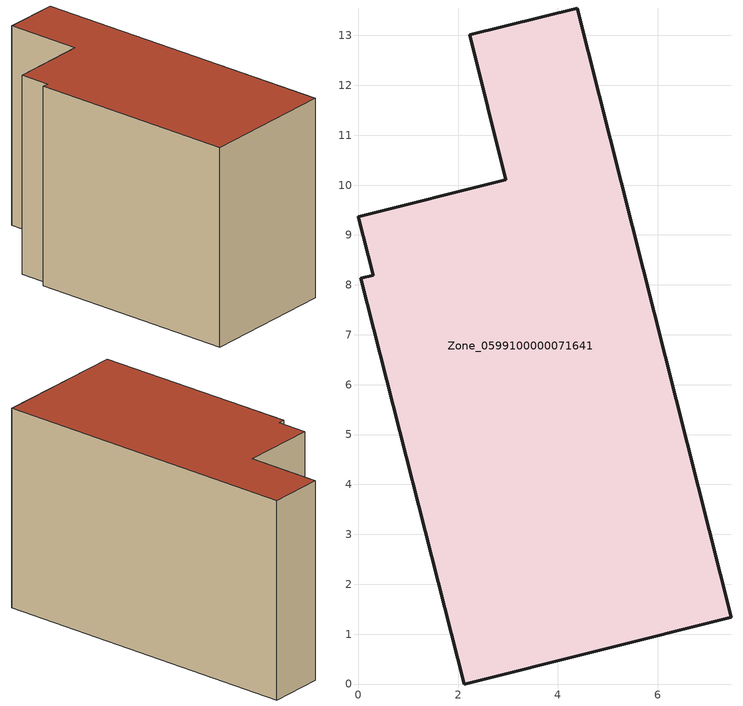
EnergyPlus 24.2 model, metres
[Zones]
Zone_0599100000071641
 floor ground (C_G): 7.47,1.34 2.12,0 0.05,8.13 0.3,8.19 0,9.37 2.95,10.11 2.23,13.01 4.39,13.55 z0
 wall outside (C_F): 2.23,13.01 2.95,10.11 0,9.37 0.3,8.19 0.05,8.13 2.12,0 7.47,1.34 4.39,13.55 2.23,13.01 z0:8.1
 roof outside (C_R): 0.05,8.13 2.12,0 7.47,1.34 4.39,13.55 2.23,13.01 2.95,10.11 0,9.37 0.3,8.19 z8.1
[BUILDING]
Pand.0599100000071641: North Axis=0; Terrain=City; Loads Convergence Tolerance Value=0.04; Temperature Convergence Tolerance Value=0.4; Solar Distribution=FullExterior; Maximum Number of Warmup Days=25; Minimum Number of Warmup Days=1
[Site:Location]
Rotterdam.The.Hague.AP_ZH_NLD Design_Conditions: Latitude=51.96; Longitude=4.45; Time Zone=1; Elevation=-4.5
[SITE:GROUNDTEMPERATURE:BUILDINGSURFACE]
18, 18, 18, 18, 18, 18, 18, 18, 18, 18, 18, 18
[MATERIAL] Thermal Absorptance=0.9; Solar Absorptance=0.7; Visible Absorptance=0.7
Name | Roughness | Thickness | Conductivity | Density | Specific Heat
G.TI.1975-1991 | MediumSmooth | 0.15 | 0.288461 | 540 | 1210
F.TI.1975-1991 | Rough | 0.3 | 0.230769 | 1920 | 840
R.TI.1975-1991 | MediumRough | 0.2 | 0.153846 | 1500 | 1000
[CONSTRUCTION]
C_G: G.TI.1975-1991
C_F: F.TI.1975-1991
C_R: R.TI.1975-1991
[ZONE]
Zone_0599100000071641: Type=1; Multiplier=1; Ceiling Height=Autocalculate; Volume=Autocalculate; Floor Area=autocalculate; Part of Total Floor Area=Yes
[ZONEINFILTRATION:DESIGNFLOWRATE]
Infil_Zone_0599100000071641: Zone or ZoneList or Space or SpaceList=Zone_0599100000071641; Schedule=AlwaysOn; Design Flow Rate Calculation Method=Flow/Area; Flow Rate per Floor Area=0.003; Constant Term Coefficient=1; Temperature Term Coefficient=0; Velocity Term Coefficient=0; Velocity Squared Term Coefficient=0
[HVACTEMPLATE:ZONE:IDEALLOADSAIRSYSTEM]
Zone_0599100000071641: Maximum Heating Supply Air Temperature=50; Minimum Cooling Supply Air Temperature=13; Maximum Heating Supply Air Humidity Ratio=0.0156; Minimum Cooling Supply Air Humidity Ratio=0.0077; Heating Limit=NoLimit; Cooling Limit=NoLimit; Dehumidification Control Type=ConstantSensibleHeatRatio; Cooling Sensible Heat Ratio=0.7; Dehumidification Setpoint=60; Humidification Control Type=None; Humidification Setpoint=30; Outdoor Air Method=None; Outdoor Air Flow Rate per Person=0.00944; Outdoor Air Flow Rate per Zone Floor Area=0; Outdoor Air Flow Rate per Zone=0; Demand Controlled Ventilation Type=None; Outdoor Air Economizer Type=NoEconomizer; Heat Recovery Type=None; Sensible Heat Recovery Effectiveness=0.7; Latent Heat Recovery Effectiveness=0.65
[ZONECONTROL:THERMOSTAT]
ThermostatControl_Zone_0599100000071641: Zone or ZoneList=Zone_0599100000071641; Control Type Schedule=DualSetpointControlType; Control 1=Thermostat_Zone_0599100000071641; Temperature Difference Between Cutout And Setpoint=0
[THERMOSTATSETPOINT:DUALSETPOINT]
Thermostat_Zone_0599100000071641: Heating Setpoint Temperature Schedule=HeatingSetpoint_Zone_0599100000071641; Cooling Setpoint Temperature Schedule=CoolingSetpoint_Zone_0599100000071641
[SCHEDULE:COMPACT]
HeatingSetpoint_Zone_0599100000071641: Through: 12/31, For: AllDays, Until: 24:00, 21
CoolingSetpoint_Zone_0599100000071641: Through: 12/31, For: AllDays, Until: 24:00, 24
DualSetpointControlType: Through: 12/31, For: AllDays, Until: 24:00, 4
AlwaysOn: Through: 12/31, For: AllDays, Until: 24:00, 1
